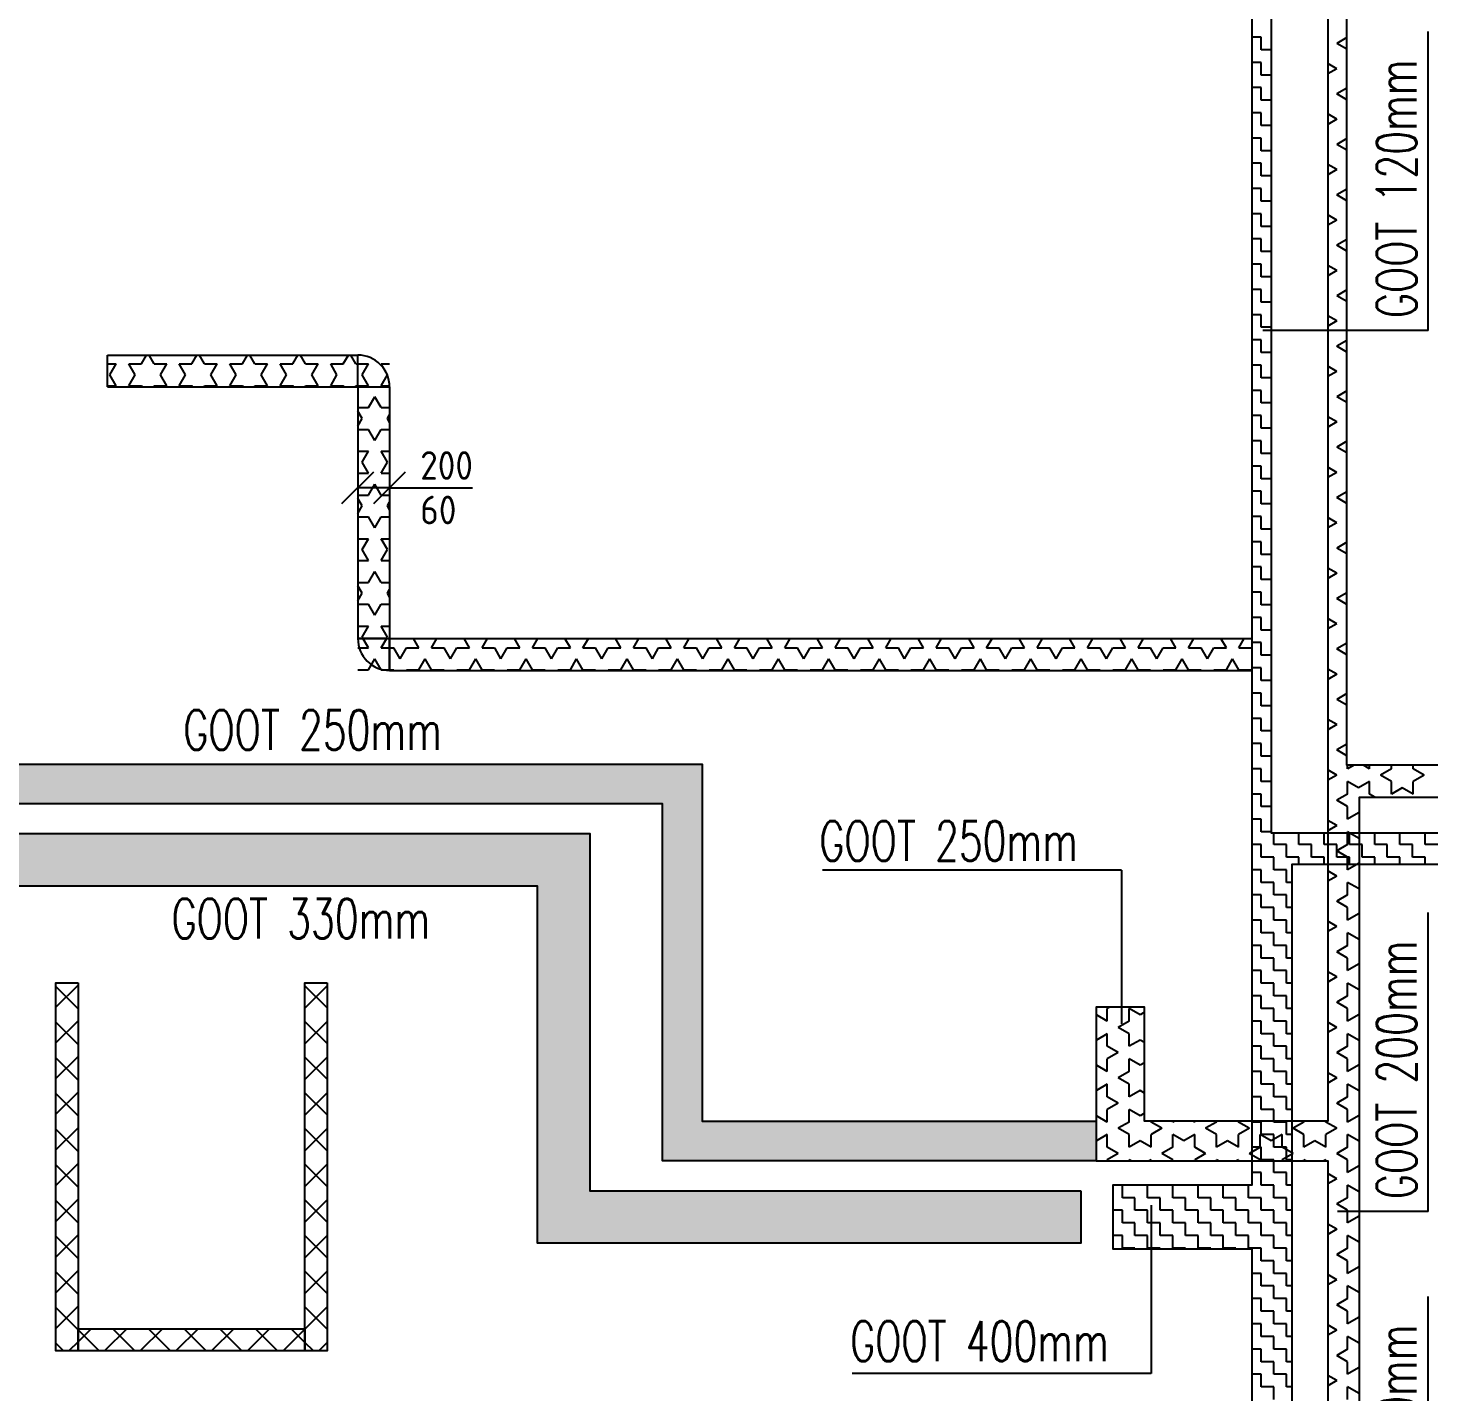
# Model space of a CAD drawing. Header units: millimetres. Extents: x -3262 to 109714, y 0 to 217318.
# Drawn here: x 88041 to 96856, y 188475 to 197058 of the extents above; entities that cross this region are included whole.
import ezdxf

# ---------------------------------------------------------------- set-up
doc = ezdxf.new("R2010")
doc.units = ezdxf.units.MM
doc.header["$LTSCALE"] = 100
for name, color, linetype in [('EL6131--_ENERGIEBEDR (1996)', 2, 'Continuous'), ('EL6131--_GEBOUWINST (1996)', 2, 'Continuous'), ('EL6131--_KG_D', 3, 'Continuous'), ('EM6131--_KG', 1, 'Continuous')]:
    doc.layers.add(name, color=color, linetype=linetype)
doc.styles.add('CofelyArial', font='arial.ttf')
doc.styles.add('ROMANS', font='ROMANS', dxfattribs={"width": 0.7})
doc.styles.add('STABICAD-018', font='ISOCP.SHX', dxfattribs={"height": 1.8})

# ---------------------------------------------------------------- blocks, each defined once
blk = doc.blocks.new('*X55')
at = {"color": 0}
for p, q in [((31896.8, 35713.4), (31945.5, 35762.1)), ((32030, 35622.1), (32170, 35762.1)), ((32178.8, 35622.1), (32038.8, 35762.1)), ((32254.5, 35622.1), (32394.5, 35762.1)), ((32403.3, 35622.1), (32263.3, 35762.1)), ((32479, 35622.1), (32619, 35762.1)), ((32627.8, 35622.1), (32487.8, 35762.1)), ((32703.5, 35622.1), (32843.5, 35762.1)), ((32852.4, 35622.1), (32712.4, 35762.1)), ((32928, 35622.1), (33068, 35762.1)), ((33076.9, 35622.1), (32936.9, 35762.1)), ((33152.5, 35622.1), (33292.5, 35762.1)), ((33301.4, 35622.1), (33161.4, 35762.1)), ((33377, 35622.1), (33517, 35762.1)), ((33525.9, 35622.1), (33385.9, 35762.1)), ((33601.5, 35622.1), (33741.5, 35762.1)), ((33750.4, 35622.1), (33610.4, 35762.1)), ((33826, 35622.1), (33966, 35762.1)), ((33974.9, 35622.1), (33834.9, 35762.1)), ((34050.6, 35622.1), (34190.6, 35762.1)), ((34199.4, 35622.1), (34059.4, 35762.1)), ((31954.3, 35622.1), (31896.8, 35679.7)), ((31896.8, 35488.9), (32030, 35622.1)), ((32036.8, 35539.7), (31954.3, 35622.1)), ((32036.8, 35315.1), (31896.8, 35455.1)), ((31896.8, 35264.4), (32036.8, 35404.4)), ((32036.8, 35090.6), (31896.8, 35230.6)), ((31896.8, 35039.9), (32036.8, 35179.9)), ((32036.8, 34866.1), (31896.8, 35006.1)), ((31896.8, 34815.4), (32036.8, 34955.4)), ((32036.8, 34641.6), (31896.8, 34781.6)), ((31896.8, 34590.9), (32036.8, 34730.9)), ((32036.8, 34417.1), (31896.8, 34557.1)), ((31896.8, 34366.3), (32036.8, 34506.3)), ((32034.3, 34195.1), (31896.8, 34332.6)), ((31950, 34195.1), (32036.8, 34281.8)), ((31896.8, 34141.8), (31950, 34195.1)), ((32174.3, 34055.1), (32034.3, 34195.1)), ((32034.5, 34055.1), (32174.5, 34195.1)), ((32398.8, 34055.1), (32258.8, 34195.1)), ((32259, 34055.1), (32399, 34195.1)), ((32623.3, 34055.1), (32483.3, 34195.1)), ((32483.6, 34055.1), (32623.6, 34195.1)), ((32847.8, 34055.1), (32707.8, 34195.1)), ((32708.1, 34055.1), (32848.1, 34195.1)), ((33072.3, 34055.1), (32932.3, 34195.1)), ((32932.6, 34055.1), (33072.6, 34195.1)), ((33296.8, 34055.1), (33156.8, 34195.1)), ((33157.1, 34055.1), (33297.1, 34195.1)), ((33521.3, 34055.1), (33381.3, 34195.1)), ((33381.6, 34055.1), (33521.6, 34195.1)), ((33745.8, 34055.1), (33605.8, 34195.1)), ((33606.1, 34055.1), (33746.1, 34195.1)), ((33970.3, 34055.1), (33830.3, 34195.1)), ((33830.6, 34055.1), (33970.6, 34195.1)), ((34194.8, 34055.1), (34054.8, 34195.1)), ((34055.1, 34055.1), (34195.1, 34195.1)), ((31949.8, 34055.1), (31896.8, 34108.1))]:
    blk.add_line(p, q, dxfattribs=at)
blk = doc.blocks.new('*X59')
at = {"color": 0}
for p, q in [((32623.1, 29051.2), (32623.1, 29109.8)), ((32781.9, 29051.2), (32781.9, 29109.8)), ((32940.6, 29051.2), (32940.6, 29109.8)), ((32543.8, 29051.2), (32623.1, 29051.2)), ((32543.8, 28971.9), (32543.8, 29051.2)), ((32702.5, 29051.2), (32781.9, 29051.2)), ((32702.5, 28971.9), (32702.5, 29051.2)), ((32861.2, 29051.2), (32940.6, 29051.2)), ((32861.2, 28971.9), (32861.2, 29051.2)), ((32537.8, 28971.9), (32543.8, 28971.9)), ((32623.1, 28971.9), (32702.5, 28971.9)), ((32623.1, 28892.5), (32623.1, 28971.9)), ((32781.9, 28971.9), (32861.2, 28971.9)), ((32781.9, 28892.5), (32781.9, 28971.9)), ((32940.6, 28971.9), (32942.3, 28971.9)), ((32940.6, 28892.5), (32940.6, 28971.9)), ((32543.8, 28892.5), (32623.1, 28892.5)), ((32543.8, 28813.1), (32543.8, 28892.5)), ((32702.5, 28892.5), (32781.9, 28892.5)), ((32702.5, 28813.1), (32702.5, 28892.5)), ((32861.2, 28892.5), (32940.6, 28892.5)), ((32861.2, 28813.1), (32861.2, 28892.5)), ((32537.8, 28813.1), (32543.8, 28813.1)), ((32623.1, 28813.1), (32702.5, 28813.1)), ((32623.1, 28733.8), (32623.1, 28813.1)), ((32781.9, 28813.1), (32861.2, 28813.1)), ((32781.9, 28733.8), (32781.9, 28813.1)), ((32940.6, 28813.1), (32942.3, 28813.1)), ((32940.6, 28733.8), (32940.6, 28813.1)), ((32537.8, 28654.4), (32543.8, 28654.4)), ((32543.8, 28733.8), (32623.1, 28733.8)), ((32543.8, 28654.4), (32543.8, 28733.8)), ((32623.1, 28654.4), (32702.5, 28654.4)), ((32623.1, 28575), (32623.1, 28654.4)), ((32702.5, 28733.8), (32781.9, 28733.8)), ((32702.5, 28654.4), (32702.5, 28733.8)), ((32781.9, 28654.4), (32861.2, 28654.4)), ((32781.9, 28575), (32781.9, 28654.4)), ((32861.2, 28733.8), (32940.6, 28733.8)), ((32861.2, 28654.4), (32861.2, 28733.8)), ((32940.6, 28654.4), (32942.3, 28654.4)), ((32940.6, 28575), (32940.6, 28654.4)), ((32543.8, 28575), (32623.1, 28575)), ((32543.8, 28495.6), (32543.8, 28575)), ((32702.5, 28575), (32781.9, 28575)), ((32702.5, 28495.6), (32702.5, 28575)), ((32861.2, 28575), (32940.6, 28575)), ((32861.2, 28495.6), (32861.2, 28575)), ((32537.8, 28495.6), (32543.8, 28495.6)), ((32623.1, 28495.6), (32702.5, 28495.6)), ((32623.1, 28416.2), (32623.1, 28495.6)), ((32781.9, 28495.6), (32861.2, 28495.6)), ((32781.9, 28416.2), (32781.9, 28495.6)), ((32940.6, 28495.6), (32942.3, 28495.6)), ((32940.6, 28416.2), (32940.6, 28495.6)), ((32543.8, 28416.2), (32623.1, 28416.2)), ((32543.8, 28336.9), (32543.8, 28416.2)), ((32702.5, 28416.2), (32781.9, 28416.2)), ((32702.5, 28336.9), (32702.5, 28416.2)), ((32861.2, 28416.2), (32940.6, 28416.2)), ((32861.2, 28336.9), (32861.2, 28416.2)), ((32537.8, 28336.9), (32543.8, 28336.9)), ((32623.1, 28336.9), (32702.5, 28336.9)), ((32623.1, 28257.5), (32623.1, 28336.9)), ((32781.9, 28336.9), (32861.2, 28336.9)), ((32781.9, 28257.5), (32781.9, 28336.9)), ((32940.6, 28336.9), (32942.3, 28336.9)), ((32940.6, 28257.5), (32940.6, 28336.9)), ((31750, 28178.1), (31750, 28234.5)), ((31908.8, 28178.1), (31908.8, 28234.5)), ((32067.5, 28178.1), (32067.5, 28234.5)), ((32226.2, 28178.1), (32226.2, 28234.5)), ((32385, 28178.1), (32385, 28234.5)), ((32543.8, 28257.5), (32623.1, 28257.5)), ((32543.8, 28178.1), (32543.8, 28257.5)), ((32702.5, 28257.5), (32781.9, 28257.5)), ((32702.5, 28178.1), (32702.5, 28257.5)), ((32861.2, 28257.5), (32940.6, 28257.5)), ((32861.2, 28178.1), (32861.2, 28257.5)), ((33020, 28178.1), (33020, 28234.5)), ((33178.8, 28178.1), (33178.8, 28234.5)), ((33337.5, 28178.1), (33337.5, 28234.5)), ((33496.2, 28178.1), (33496.2, 28234.5)), ((33655, 28178.1), (33655, 28234.5)), ((33813.8, 28178.1), (33813.8, 28234.5)), ((33972.5, 28178.1), (33972.5, 28234.5)), ((34131.2, 28178.1), (34131.2, 28234.5)), ((34290, 28178.1), (34290, 28234.5)), ((34448.8, 28178.1), (34448.8, 28234.5)), ((34607.5, 28178.1), (34607.5, 28234.5)), ((34766.2, 28178.1), (34766.2, 28234.5)), ((34925, 28178.1), (34925, 28234.5)), ((35083.8, 28178.1), (35083.8, 28234.5)), ((35242.5, 28178.1), (35242.5, 28234.5)), ((35401.2, 28178.1), (35401.2, 28234.5)), ((35560, 28178.1), (35560, 28234.5)), ((35718.8, 28178.1), (35718.8, 28234.5)), ((35877.5, 28178.1), (35877.5, 28234.5)), ((36036.2, 28178.1), (36036.2, 28234.5)), ((36195, 28178.1), (36195, 28234.5)), ((36353.8, 28178.1), (36353.8, 28234.5)), ((36512.5, 28178.1), (36512.5, 28234.5)), ((36671.2, 28178.1), (36671.2, 28234.5)), ((36830, 28178.1), (36830, 28234.5)), ((36988.8, 28178.1), (36988.8, 28234.5)), ((37147.5, 28178.1), (37147.5, 28234.5)), ((37306.2, 28178.1), (37306.2, 28234.5)), ((37465, 28178.1), (37465, 28234.5)), ((37623.8, 28178.1), (37623.8, 28234.5)), ((37782.5, 28178.1), (37782.5, 28234.5)), ((37941.2, 28178.1), (37941.2, 28234.5)), ((38100, 28178.1), (38100, 28234.5)), ((38258.8, 28178.1), (38258.8, 28234.5)), ((38417.5, 28178.1), (38417.5, 28234.5)), ((38576.2, 28178.1), (38576.2, 28234.5)), ((38735, 28178.1), (38735, 28234.5)), ((38893.8, 28178.1), (38893.8, 28234.5)), ((39052.5, 28178.1), (39052.5, 28234.5)), ((39211.2, 28178.1), (39211.2, 28234.5)), ((39370, 28178.1), (39370, 28234.5)), ((39528.8, 28178.1), (39528.8, 28234.5)), ((39687.5, 28178.1), (39687.5, 28234.5)), ((39846.2, 28178.1), (39846.2, 28234.5)), ((40005, 28178.1), (40005, 28234.5)), ((40163.8, 28178.1), (40163.8, 28234.5)), ((31670.6, 28178.1), (31750, 28178.1)), ((31670.6, 28098.8), (31670.6, 28178.1)), ((31829.4, 28178.1), (31908.8, 28178.1)), ((31829.4, 28098.8), (31829.4, 28178.1)), ((31988.1, 28178.1), (32067.5, 28178.1)), ((31988.1, 28098.8), (31988.1, 28178.1)), ((32146.9, 28178.1), (32226.2, 28178.1)), ((32146.9, 28098.8), (32146.9, 28178.1)), ((32305.6, 28178.1), (32385, 28178.1)), ((32305.6, 28098.8), (32305.6, 28178.1)), ((32464.4, 28178.1), (32543.8, 28178.1)), ((32464.4, 28098.8), (32464.4, 28178.1)), ((32623.1, 28178.1), (32702.5, 28178.1)), ((32623.1, 28098.8), (32623.1, 28178.1)), ((32781.9, 28178.1), (32861.2, 28178.1)), ((32781.9, 28098.8), (32781.9, 28178.1)), ((32940.6, 28178.1), (33020, 28178.1)), ((32940.6, 28098.8), (32940.6, 28178.1)), ((33099.4, 28178.1), (33178.8, 28178.1)), ((33099.4, 28098.8), (33099.4, 28178.1)), ((33258.1, 28178.1), (33337.5, 28178.1)), ((33258.1, 28098.8), (33258.1, 28178.1)), ((33416.9, 28178.1), (33496.2, 28178.1)), ((33416.9, 28098.8), (33416.9, 28178.1)), ((33575.6, 28178.1), (33655, 28178.1)), ((33575.6, 28098.8), (33575.6, 28178.1)), ((33734.4, 28178.1), (33813.8, 28178.1)), ((33734.4, 28098.8), (33734.4, 28178.1)), ((33893.1, 28178.1), (33972.5, 28178.1)), ((33893.1, 28098.8), (33893.1, 28178.1)), ((34051.9, 28178.1), (34131.2, 28178.1)), ((34051.9, 28098.8), (34051.9, 28178.1)), ((34210.6, 28178.1), (34290, 28178.1)), ((34210.6, 28098.8), (34210.6, 28178.1)), ((34369.4, 28178.1), (34448.8, 28178.1)), ((34369.4, 28098.8), (34369.4, 28178.1)), ((34528.1, 28178.1), (34607.5, 28178.1)), ((34528.1, 28098.8), (34528.1, 28178.1)), ((34686.9, 28178.1), (34766.2, 28178.1)), ((34686.9, 28098.8), (34686.9, 28178.1)), ((34845.6, 28178.1), (34925, 28178.1)), ((34845.6, 28098.8), (34845.6, 28178.1)), ((35004.4, 28178.1), (35083.8, 28178.1)), ((35004.4, 28098.8), (35004.4, 28178.1)), ((35163.1, 28178.1), (35242.5, 28178.1)), ((35163.1, 28114.5), (35163.1, 28178.1)), ((35321.9, 28178.1), (35401.2, 28178.1)), ((35321.9, 28114.5), (35321.9, 28178.1)), ((35480.6, 28178.1), (35560, 28178.1)), ((35480.6, 28114.5), (35480.6, 28178.1)), ((35639.4, 28178.1), (35718.8, 28178.1)), ((35639.4, 28114.5), (35639.4, 28178.1)), ((35798.1, 28178.1), (35877.5, 28178.1)), ((35798.1, 28114.5), (35798.1, 28178.1)), ((35956.9, 28178.1), (36036.2, 28178.1)), ((35956.9, 28114.5), (35956.9, 28178.1)), ((36115.6, 28178.1), (36195, 28178.1)), ((36115.6, 28114.5), (36115.6, 28178.1)), ((36274.4, 28178.1), (36353.8, 28178.1)), ((36274.4, 28114.5), (36274.4, 28178.1)), ((36433.1, 28178.1), (36512.5, 28178.1)), ((36433.1, 28114.5), (36433.1, 28178.1)), ((36591.9, 28178.1), (36671.2, 28178.1)), ((36591.9, 28114.5), (36591.9, 28178.1)), ((36750.6, 28178.1), (36830, 28178.1)), ((36750.6, 28114.5), (36750.6, 28178.1)), ((36909.4, 28178.1), (36988.8, 28178.1)), ((36909.4, 28114.5), (36909.4, 28178.1)), ((37068.1, 28178.1), (37147.5, 28178.1)), ((37068.1, 28114.5), (37068.1, 28178.1)), ((37226.9, 28178.1), (37306.2, 28178.1)), ((37226.9, 28114.5), (37226.9, 28178.1)), ((37385.6, 28178.1), (37465, 28178.1)), ((37385.6, 28114.5), (37385.6, 28178.1)), ((37544.4, 28178.1), (37623.8, 28178.1)), ((37544.4, 28114.5), (37544.4, 28178.1)), ((37703.1, 28178.1), (37782.5, 28178.1)), ((37703.1, 28114.5), (37703.1, 28178.1)), ((37861.9, 28178.1), (37941.2, 28178.1)), ((37861.9, 28114.5), (37861.9, 28178.1)), ((38020.6, 28178.1), (38100, 28178.1)), ((38020.6, 28114.5), (38020.6, 28178.1)), ((38179.4, 28178.1), (38258.8, 28178.1)), ((38179.4, 28114.5), (38179.4, 28178.1)), ((38338.1, 28178.1), (38417.5, 28178.1)), ((38338.1, 28114.5), (38338.1, 28178.1)), ((38496.9, 28178.1), (38576.2, 28178.1)), ((38496.9, 28114.5), (38496.9, 28178.1)), ((38655.6, 28178.1), (38735, 28178.1)), ((38655.6, 28114.5), (38655.6, 28178.1)), ((38814.4, 28178.1), (38893.8, 28178.1)), ((38814.4, 28114.5), (38814.4, 28178.1)), ((38973.1, 28178.1), (39052.5, 28178.1)), ((38973.1, 28114.5), (38973.1, 28178.1)), ((39131.9, 28178.1), (39211.2, 28178.1)), ((39131.9, 28114.5), (39131.9, 28178.1)), ((39290.6, 28178.1), (39370, 28178.1)), ((39290.6, 28114.5), (39290.6, 28178.1)), ((39449.4, 28178.1), (39528.8, 28178.1)), ((39449.4, 28114.5), (39449.4, 28178.1)), ((39608.1, 28178.1), (39687.5, 28178.1)), ((39608.1, 28114.5), (39608.1, 28178.1)), ((39766.9, 28178.1), (39846.2, 28178.1)), ((39766.9, 28114.5), (39766.9, 28178.1)), ((39925.6, 28178.1), (40005, 28178.1)), ((39925.6, 28114.5), (39925.6, 28178.1)), ((40084.4, 28178.1), (40163.8, 28178.1)), ((40084.4, 28114.5), (40084.4, 28178.1)), ((31591.2, 28098.8), (31670.6, 28098.8)), ((31750, 28098.8), (31829.4, 28098.8)), ((31750, 28019.4), (31750, 28098.8)), ((31908.8, 28098.8), (31988.1, 28098.8)), ((31908.8, 28019.4), (31908.8, 28098.8)), ((32067.5, 28098.8), (32146.9, 28098.8)), ((32067.5, 28019.4), (32067.5, 28098.8)), ((32226.2, 28098.8), (32305.6, 28098.8)), ((32226.2, 28019.4), (32226.2, 28098.8)), ((32385, 28098.8), (32464.4, 28098.8)), ((32385, 28019.4), (32385, 28098.8)), ((32543.8, 28098.8), (32623.1, 28098.8)), ((32543.8, 28019.4), (32543.8, 28098.8)), ((32702.5, 28098.8), (32781.9, 28098.8)), ((32702.5, 28019.4), (32702.5, 28098.8)), ((32861.2, 28098.8), (32940.6, 28098.8)), ((32861.2, 28019.4), (32861.2, 28098.8)), ((33020, 28098.8), (33099.4, 28098.8)), ((33020, 28019.4), (33020, 28098.8)), ((33178.8, 28098.8), (33258.1, 28098.8)), ((33178.8, 28019.4), (33178.8, 28098.8)), ((33337.5, 28098.8), (33416.9, 28098.8)), ((33337.5, 28019.4), (33337.5, 28098.8)), ((33496.2, 28098.8), (33575.6, 28098.8)), ((33496.2, 28019.4), (33496.2, 28098.8)), ((33655, 28098.8), (33734.4, 28098.8)), ((33655, 28019.4), (33655, 28098.8)), ((33813.8, 28098.8), (33893.1, 28098.8)), ((33813.8, 28019.4), (33813.8, 28098.8)), ((33972.5, 28098.8), (34051.9, 28098.8)), ((33972.5, 28019.4), (33972.5, 28098.8)), ((34131.2, 28098.8), (34210.6, 28098.8)), ((34131.2, 28019.4), (34131.2, 28098.8)), ((34290, 28098.8), (34369.4, 28098.8)), ((34290, 28019.4), (34290, 28098.8)), ((34448.8, 28098.8), (34528.1, 28098.8)), ((34448.8, 28019.4), (34448.8, 28098.8)), ((34607.5, 28098.8), (34686.9, 28098.8)), ((34607.5, 28019.4), (34607.5, 28098.8)), ((34766.2, 28098.8), (34845.6, 28098.8)), ((34766.2, 28019.4), (34766.2, 28098.8)), ((34925, 28098.8), (35004.4, 28098.8)), ((34925, 28019.4), (34925, 28098.8)), ((35083.8, 28098.8), (35156.8, 28098.8)), ((35083.8, 28019.4), (35083.8, 28098.8)), ((31670.6, 28019.4), (31750, 28019.4)), ((31670.6, 27984.5), (31670.6, 28019.4)), ((31829.4, 28019.4), (31908.8, 28019.4)), ((31829.4, 27984.5), (31829.4, 28019.4)), ((31988.1, 28019.4), (32067.5, 28019.4)), ((31988.1, 27984.5), (31988.1, 28019.4)), ((32146.9, 28019.4), (32226.2, 28019.4)), ((32146.9, 27984.5), (32146.9, 28019.4)), ((32305.6, 28019.4), (32385, 28019.4)), ((32305.6, 27984.5), (32305.6, 28019.4)), ((32464.4, 28019.4), (32543.8, 28019.4)), ((32464.4, 27984.5), (32464.4, 28019.4)), ((32623.1, 28019.4), (32702.5, 28019.4)), ((32623.1, 27984.5), (32623.1, 28019.4)), ((32781.9, 28019.4), (32861.2, 28019.4)), ((32781.9, 27984.5), (32781.9, 28019.4)), ((32940.6, 28019.4), (33020, 28019.4)), ((32940.6, 27984.5), (32940.6, 28019.4)), ((33099.4, 28019.4), (33178.8, 28019.4)), ((33099.4, 27984.5), (33099.4, 28019.4)), ((33258.1, 28019.4), (33337.5, 28019.4)), ((33258.1, 27984.5), (33258.1, 28019.4)), ((33416.9, 28019.4), (33496.2, 28019.4)), ((33416.9, 27984.5), (33416.9, 28019.4)), ((33575.6, 28019.4), (33655, 28019.4)), ((33575.6, 27984.5), (33575.6, 28019.4)), ((33734.4, 28019.4), (33813.8, 28019.4)), ((33734.4, 27984.5), (33734.4, 28019.4)), ((33893.1, 28019.4), (33972.5, 28019.4)), ((33893.1, 27984.5), (33893.1, 28019.4)), ((34051.9, 28019.4), (34131.2, 28019.4)), ((34051.9, 27984.5), (34051.9, 28019.4)), ((34210.6, 28019.4), (34290, 28019.4)), ((34210.6, 27984.5), (34210.6, 28019.4)), ((34369.4, 28019.4), (34448.8, 28019.4)), ((34369.4, 27984.5), (34369.4, 28019.4)), ((34528.1, 28019.4), (34607.5, 28019.4)), ((34528.1, 27984.5), (34528.1, 28019.4)), ((34686.9, 28019.4), (34766.2, 28019.4)), ((34686.9, 27984.5), (34686.9, 28019.4)), ((34845.6, 28019.4), (34925, 28019.4)), ((34845.6, 27984.5), (34845.6, 28019.4)), ((35004.4, 28019.4), (35083.8, 28019.4)), ((35004.4, 27940), (35004.4, 28019.4)), ((34956.8, 27940), (35004.4, 27940)), ((35004.4, 27860.6), (35083.8, 27860.6)), ((35004.4, 27781.2), (35004.4, 27860.6)), ((35083.8, 27940), (35156.8, 27940)), ((35083.8, 27860.6), (35083.8, 27940)), ((34956.8, 27781.2), (35004.4, 27781.2)), ((35083.8, 27781.2), (35156.8, 27781.2)), ((35083.8, 27701.9), (35083.8, 27781.2)), ((35004.4, 27701.9), (35083.8, 27701.9)), ((35004.4, 27622.5), (35004.4, 27701.9)), ((34956.8, 27622.5), (35004.4, 27622.5)), ((35083.8, 27622.5), (35156.8, 27622.5)), ((35083.8, 27543.1), (35083.8, 27622.5)), ((35004.4, 27543.1), (35083.8, 27543.1)), ((35004.4, 27463.8), (35004.4, 27543.1)), ((34956.8, 27463.8), (35004.4, 27463.8)), ((35083.8, 27463.8), (35156.8, 27463.8)), ((35083.8, 27384.4), (35083.8, 27463.8)), ((35004.4, 27384.4), (35083.8, 27384.4)), ((35004.4, 27305), (35004.4, 27384.4)), ((34956.8, 27305), (35004.4, 27305)), ((35083.8, 27305), (35156.8, 27305)), ((35083.8, 27225.6), (35083.8, 27305)), ((35004.4, 27225.6), (35083.8, 27225.6)), ((35004.4, 27146.2), (35004.4, 27225.6)), ((34956.8, 27146.2), (35004.4, 27146.2)), ((35083.8, 27146.2), (35156.8, 27146.2)), ((35083.8, 27066.9), (35083.8, 27146.2))]:
    blk.add_line(p, q, dxfattribs=at)
blk = doc.blocks.new('*X60')
at = {"color": 0}
for p, q in [((33218.4, 29214.8), (33218.8, 29215.5)), ((33258.1, 29146.1), (33218.4, 29214.8)), ((33337.5, 29146.1), (33377.2, 29214.8)), ((33377.2, 29214.8), (33376.8, 29215.5)), ((33535.9, 29214.8), (33536.3, 29215.5)), ((33575.6, 29146.1), (33535.9, 29214.8)), ((33655, 29146.1), (33694.7, 29214.8)), ((33694.7, 29214.8), (33694.3, 29215.5)), ((33853.4, 29214.8), (33853.8, 29215.5)), ((33893.1, 29146.1), (33853.4, 29214.8)), ((33972.5, 29146.1), (34012.2, 29214.8)), ((34012.2, 29214.8), (34011.8, 29215.5)), ((33092.3, 29146.1), (33099.4, 29146.1)), ((33139.1, 29077.3), (33099.4, 29146.1)), ((33139.1, 29077.3), (33178.7, 29146.1)), ((33178.8, 29146.1), (33258.1, 29146.1)), ((33337.5, 29146.1), (33416.9, 29146.1)), ((33456.6, 29077.3), (33416.9, 29146.1)), ((33456.6, 29077.3), (33496.2, 29146.1)), ((33496.2, 29146.1), (33575.6, 29146.1)), ((33655, 29146.1), (33734.4, 29146.1)), ((33774.1, 29077.3), (33734.4, 29146.1)), ((33774.1, 29077.3), (33813.7, 29146.1)), ((33813.8, 29146.1), (33893.1, 29146.1)), ((33972.5, 29146.1), (34051.9, 29146.1)), ((34061.1, 29130.1), (34051.9, 29146.1)), ((33092.3, 29008.6), (33099.4, 29008.6)), ((33092.3, 28996.4), (33099.4, 29008.6)), ((33218.4, 28939.9), (33178.7, 29008.6)), ((33178.8, 29008.6), (33258.1, 29008.6)), ((33258.1, 29008.6), (33297.8, 29077.3)), ((33337.5, 29008.6), (33297.8, 29077.3)), ((33337.5, 29008.6), (33416.9, 29008.6)), ((33377.2, 28939.9), (33416.9, 29008.6)), ((33496.2, 29008.6), (33575.6, 29008.6)), ((33535.9, 28939.9), (33496.2, 29008.6)), ((33575.6, 29008.6), (33615.3, 29077.3)), ((33655, 29008.6), (33615.3, 29077.3)), ((33655, 29008.6), (33734.4, 29008.6)), ((33694.7, 28939.9), (33734.4, 29008.6)), ((33853.4, 28939.9), (33813.7, 29008.6)), ((33813.8, 29008.6), (33893.1, 29008.6)), ((33893.1, 29008.6), (33932.8, 29077.3)), ((33972.5, 29008.6), (33932.8, 29077.3)), ((33972.5, 29008.6), (34051.9, 29008.6)), ((34012.2, 28939.9), (34051.9, 29008.6)), ((33178.7, 28871.1), (33218.4, 28939.9)), ((33393.2, 28912.1), (33377.2, 28939.9)), ((33519.9, 28912.1), (33535.9, 28939.9)), ((33710.7, 28912.1), (33694.7, 28939.9)), ((33837.4, 28912.1), (33853.4, 28939.9)), ((34028.2, 28912.1), (34012.2, 28939.9)), ((33099.4, 28871.1), (33092.3, 28883.3)), ((33092.3, 28871.1), (33099.4, 28871.1)), ((33178.8, 28871.1), (33258.1, 28871.1)), ((33297.8, 28802.4), (33258.1, 28871.1)), ((33297.8, 28802.4), (33337.5, 28871.1)), ((33337.5, 28871.1), (33342.3, 28871.1)), ((33099.4, 28733.6), (33139.1, 28802.4)), ((33178.7, 28733.6), (33139.1, 28802.4)), ((33092.3, 28733.6), (33099.4, 28733.6)), ((33178.8, 28733.6), (33258.1, 28733.6)), ((33218.4, 28664.9), (33258.1, 28733.6)), ((33258.1, 28596.2), (33218.4, 28664.9)), ((33337.5, 28733.6), (33342.3, 28733.6)), ((33342.3, 28725.3), (33337.5, 28733.6)), ((33092.3, 28596.2), (33099.4, 28596.2)), ((33139.1, 28527.4), (33099.4, 28596.2)), ((33139.1, 28527.4), (33178.7, 28596.2)), ((33178.8, 28596.2), (33258.1, 28596.2)), ((33337.5, 28596.2), (33342.3, 28604.5)), ((33337.5, 28596.2), (33342.3, 28596.2)), ((33258.1, 28458.7), (33297.8, 28527.4)), ((33337.5, 28458.7), (33297.8, 28527.4)), ((33092.3, 28458.7), (33099.4, 28458.7)), ((33092.3, 28446.5), (33099.4, 28458.7)), ((33218.4, 28389.9), (33178.7, 28458.7)), ((33178.7, 28321.2), (33218.4, 28389.9)), ((33178.8, 28458.7), (33258.1, 28458.7)), ((33337.5, 28458.7), (33342.3, 28458.7)), ((33099.4, 28321.2), (33092.3, 28333.4)), ((33092.3, 28321.2), (33099.4, 28321.2)), ((33178.8, 28321.2), (33258.1, 28321.2)), ((33297.8, 28252.4), (33258.1, 28321.2)), ((33297.8, 28252.5), (33337.5, 28321.2)), ((33337.5, 28321.2), (33342.3, 28321.2)), ((33099.4, 28183.7), (33139.1, 28252.5)), ((33178.7, 28183.7), (33139.1, 28252.4)), ((33092.3, 28183.7), (33099.4, 28183.7)), ((33178.8, 28183.7), (33258.1, 28183.7)), ((33218.4, 28115), (33258.1, 28183.7)), ((33337.5, 28183.7), (33342.3, 28183.7)), ((33342.3, 28175.3), (33337.5, 28183.7)), ((33092.3, 28046.2), (33099.4, 28046.2)), ((33139.1, 27977.5), (33099.4, 28046.2)), ((33139.1, 27977.5), (33178.7, 28046.2)), ((33178.8, 28046.2), (33258.1, 28046.2)), ((33258.1, 28046.2), (33218.4, 28115)), ((33337.5, 28046.2), (33342.3, 28054.6)), ((33337.5, 28046.2), (33342.3, 28046.2)), ((33258.1, 27908.8), (33297.8, 27977.5)), ((33337.5, 27908.7), (33297.8, 27977.5)), ((33092.3, 27896.5), (33099.4, 27908.8)), ((33092.3, 27908.7), (33099.4, 27908.7)), ((33218.4, 27840), (33178.7, 27908.7)), ((33178.8, 27908.7), (33258.1, 27908.7)), ((33337.5, 27908.7), (33342.3, 27908.7)), ((33099.4, 27771.3), (33092.3, 27783.5)), ((33092.3, 27771.3), (33099.4, 27771.3)), ((33178.7, 27771.3), (33218.4, 27840)), ((33178.8, 27771.3), (33258.1, 27771.3)), ((33297.8, 27702.5), (33258.1, 27771.3)), ((33297.8, 27702.5), (33337.5, 27771.3)), ((33337.5, 27771.3), (33342.3, 27771.3)), ((31710.3, 27702.5), (31677.8, 27758.9)), ((31710.3, 27702.5), (31742.9, 27758.9)), ((31829.4, 27633.8), (31869.1, 27702.5)), ((31908.7, 27633.8), (31869.1, 27702.5)), ((32027.8, 27702.5), (31995.3, 27758.9)), ((32027.8, 27702.5), (32060.4, 27758.9)), ((32146.9, 27633.8), (32186.6, 27702.5)), ((32226.2, 27633.8), (32186.6, 27702.5)), ((32345.3, 27702.5), (32312.8, 27758.9)), ((32345.3, 27702.5), (32377.9, 27758.9)), ((32464.4, 27633.8), (32504.1, 27702.5)), ((32543.7, 27633.8), (32504.1, 27702.5)), ((32662.8, 27702.5), (32630.3, 27758.9)), ((32662.8, 27702.5), (32695.4, 27758.9)), ((32781.9, 27633.8), (32821.6, 27702.5)), ((32861.2, 27633.8), (32821.6, 27702.5)), ((32980.3, 27702.5), (32947.8, 27758.9)), ((32980.3, 27702.5), (33012.9, 27758.9)), ((33099.4, 27633.8), (33139.1, 27702.5)), ((33178.7, 27633.8), (33139.1, 27702.5)), ((33416.9, 27633.8), (33456.6, 27702.5)), ((33496.2, 27633.8), (33456.6, 27702.5)), ((33615.3, 27702.5), (33582.8, 27758.9)), ((33615.3, 27702.5), (33647.9, 27758.9)), ((33734.4, 27633.8), (33774.1, 27702.5)), ((33813.7, 27633.8), (33774.1, 27702.5)), ((33932.8, 27702.5), (33900.3, 27758.9)), ((33932.8, 27702.5), (33965.4, 27758.9)), ((34051.9, 27633.8), (34091.6, 27702.5)), ((34131.2, 27633.8), (34091.6, 27702.5)), ((34250.3, 27702.5), (34217.8, 27758.9)), ((34250.3, 27702.5), (34282.9, 27758.9)), ((34369.4, 27633.8), (34409.1, 27702.5)), ((34448.7, 27633.8), (34409.1, 27702.5)), ((34567.8, 27702.5), (34535.3, 27758.9)), ((34567.8, 27702.5), (34600.4, 27758.9)), ((34686.9, 27633.8), (34726.6, 27702.5)), ((34766.2, 27633.8), (34726.6, 27702.5)), ((34885.3, 27702.5), (34852.8, 27758.9)), ((34885.3, 27702.5), (34917.9, 27758.9)), ((35004.4, 27633.8), (35044.1, 27702.5)), ((35083.7, 27633.8), (35044.1, 27702.5)), ((35202.8, 27702.5), (35170.3, 27758.9)), ((35202.8, 27702.5), (35235.4, 27758.9)), ((35321.9, 27633.8), (35361.6, 27702.5)), ((35401.2, 27633.8), (35361.6, 27702.5)), ((35520.3, 27702.5), (35487.8, 27758.9)), ((35520.3, 27702.5), (35552.9, 27758.9)), ((35642.3, 27638.9), (35679.1, 27702.5)), ((35715.8, 27638.9), (35679.1, 27702.5)), ((35837.8, 27702.5), (35805.3, 27758.9)), ((35837.8, 27702.5), (35870.4, 27758.9)), ((35959.8, 27638.9), (35996.6, 27702.5)), ((36033.3, 27638.9), (35996.6, 27702.5)), ((36155.3, 27702.5), (36122.8, 27758.9)), ((36155.3, 27702.5), (36187.9, 27758.9)), ((36277.3, 27638.9), (36314.1, 27702.5)), ((36350.8, 27638.9), (36314.1, 27702.5)), ((36472.8, 27702.5), (36440.3, 27758.9)), ((36472.8, 27702.5), (36505.4, 27758.9)), ((36594.8, 27638.9), (36631.6, 27702.5)), ((36668.3, 27638.9), (36631.6, 27702.5)), ((36790.3, 27702.5), (36757.8, 27758.9)), ((36790.3, 27702.5), (36822.9, 27758.9)), ((36912.3, 27638.9), (36949.1, 27702.5)), ((36985.8, 27638.9), (36949.1, 27702.5)), ((37107.8, 27702.5), (37075.3, 27758.9)), ((37107.8, 27702.5), (37140.4, 27758.9)), ((37229.8, 27638.9), (37266.6, 27702.5)), ((37303.3, 27638.9), (37266.6, 27702.5)), ((37425.3, 27702.5), (37392.8, 27758.9)), ((37425.3, 27702.5), (37457.9, 27758.9)), ((37547.3, 27638.9), (37584.1, 27702.5)), ((37620.8, 27638.9), (37584.1, 27702.5)), ((37742.8, 27702.5), (37710.3, 27758.9)), ((37742.8, 27702.5), (37775.4, 27758.9)), ((37864.8, 27638.9), (37901.6, 27702.5)), ((37938.3, 27638.9), (37901.6, 27702.5)), ((38060.3, 27702.5), (38027.8, 27758.9)), ((38060.3, 27702.5), (38092.9, 27758.9)), ((38182.3, 27638.9), (38219.1, 27702.5)), ((38255.8, 27638.9), (38219.1, 27702.5)), ((38377.8, 27702.5), (38345.2, 27758.9)), ((38377.8, 27702.5), (38410.4, 27758.9)), ((38499.8, 27638.9), (38536.6, 27702.5)), ((38573.3, 27638.9), (38536.6, 27702.5)), ((38695.3, 27702.5), (38662.7, 27758.9)), ((38695.3, 27702.5), (38727.9, 27758.9)), ((38817.3, 27638.9), (38854.1, 27702.5)), ((38890.8, 27638.9), (38854.1, 27702.5)), ((39012.8, 27702.5), (38980.2, 27758.9)), ((39012.8, 27702.5), (39045.4, 27758.9)), ((39134.8, 27638.9), (39171.6, 27702.5)), ((39208.3, 27638.9), (39171.6, 27702.5)), ((39330.3, 27702.5), (39297.7, 27758.9)), ((39330.3, 27702.5), (39362.9, 27758.9)), ((39452.3, 27638.9), (39489.1, 27702.5)), ((39525.8, 27638.9), (39489.1, 27702.5)), ((39647.8, 27702.5), (39615.2, 27758.9)), ((39647.8, 27702.5), (39680.4, 27758.9)), ((39769.8, 27638.9), (39806.6, 27702.5)), ((39843.3, 27638.9), (39806.6, 27702.5)), ((39965.3, 27702.5), (39932.7, 27758.9)), ((39965.3, 27702.5), (39997.9, 27758.9)), ((40087.3, 27638.9), (40124.1, 27702.5)), ((40160.8, 27638.9), (40124.1, 27702.5)), ((31591.2, 27633.8), (31670.6, 27633.8)), ((31630.9, 27565), (31670.6, 27633.8)), ((31750, 27633.8), (31829.4, 27633.8)), ((31789.7, 27565), (31750, 27633.8)), ((31908.8, 27633.8), (31988.1, 27633.8)), ((31948.4, 27565), (31988.1, 27633.8)), ((32067.5, 27633.8), (32146.9, 27633.8)), ((32107.2, 27565), (32067.5, 27633.8)), ((32226.2, 27633.8), (32305.6, 27633.8)), ((32265.9, 27565), (32305.6, 27633.8)), ((32385, 27633.8), (32464.4, 27633.8)), ((32424.7, 27565), (32385, 27633.8)), ((32543.8, 27633.8), (32623.1, 27633.8)), ((32583.4, 27565), (32623.1, 27633.8)), ((32702.5, 27633.8), (32781.9, 27633.8)), ((32742.2, 27565), (32702.5, 27633.8)), ((32861.2, 27633.8), (32940.6, 27633.8)), ((32900.9, 27565), (32940.6, 27633.8)), ((33020, 27633.8), (33099.4, 27633.8)), ((33059.7, 27565), (33020, 27633.8)), ((33178.8, 27633.8), (33258.1, 27633.8)), ((33218.4, 27565), (33258.1, 27633.8)), ((33337.5, 27633.8), (33416.9, 27633.8)), ((33377.2, 27565), (33337.5, 27633.8)), ((33496.2, 27633.8), (33575.6, 27633.8)), ((33535.9, 27565), (33575.6, 27633.8)), ((33655, 27633.8), (33734.4, 27633.8)), ((33694.7, 27565), (33655, 27633.8)), ((33813.8, 27633.8), (33893.1, 27633.8)), ((33853.4, 27565), (33893.1, 27633.8)), ((33972.5, 27633.8), (34051.9, 27633.8)), ((34012.2, 27565), (33972.5, 27633.8)), ((34131.2, 27633.8), (34210.6, 27633.8)), ((34170.9, 27565), (34210.6, 27633.8)), ((34290, 27633.8), (34369.4, 27633.8)), ((34329.7, 27565), (34290, 27633.8)), ((34448.8, 27633.8), (34528.1, 27633.8)), ((34488.4, 27565), (34528.1, 27633.8)), ((34607.5, 27633.8), (34686.9, 27633.8)), ((34647.2, 27565), (34607.5, 27633.8)), ((34766.2, 27633.8), (34845.6, 27633.8)), ((34805.9, 27565), (34845.6, 27633.8)), ((34925, 27633.8), (35004.4, 27633.8)), ((34964.7, 27565), (34925, 27633.8)), ((35083.8, 27633.8), (35163.1, 27633.8)), ((35123.4, 27565), (35163.1, 27633.8)), ((35242.5, 27633.8), (35321.9, 27633.8)), ((35282.2, 27565), (35242.5, 27633.8)), ((35401.2, 27633.8), (35480.6, 27633.8)), ((35440.9, 27565), (35480.6, 27633.8)), ((35560, 27633.8), (35582.4, 27633.8)), ((35582.4, 27595), (35560, 27633.8)), ((31786.1, 27558.9), (31789.7, 27565)), ((31952, 27558.9), (31948.4, 27565)), ((32103.6, 27558.9), (32107.2, 27565)), ((32269.5, 27558.9), (32265.9, 27565)), ((32421.1, 27558.9), (32424.7, 27565)), ((32587, 27558.9), (32583.4, 27565)), ((32738.6, 27558.9), (32742.2, 27565)), ((32904.5, 27558.9), (32900.9, 27565)), ((33056.1, 27558.9), (33059.7, 27565)), ((33222, 27558.9), (33218.4, 27565)), ((33373.6, 27558.9), (33377.2, 27565)), ((33539.5, 27558.9), (33535.9, 27565)), ((33691.1, 27558.9), (33694.7, 27565)), ((33857, 27558.9), (33853.4, 27565)), ((34008.6, 27558.9), (34012.2, 27565)), ((34174.5, 27558.9), (34170.9, 27565)), ((34326.1, 27558.9), (34329.7, 27565)), ((34492, 27558.9), (34488.4, 27565)), ((34643.6, 27558.9), (34647.2, 27565)), ((34809.5, 27558.9), (34805.9, 27565)), ((34961.1, 27558.9), (34964.7, 27565)), ((35127, 27558.9), (35123.4, 27565)), ((35278.6, 27558.9), (35282.2, 27565)), ((35480.6, 27496.3), (35440.9, 27565)), ((35560, 27496.3), (35582.4, 27535)), ((35382.4, 27463.6), (35401.2, 27496.3)), ((35401.2, 27496.3), (35480.6, 27496.3)), ((35480.6, 27358.8), (35520.3, 27427.6)), ((35560, 27358.8), (35520.3, 27427.6)), ((35560, 27496.3), (35582.4, 27496.3)), ((35401.2, 27358.8), (35480.6, 27358.8)), ((35440.9, 27290.1), (35401.2, 27358.8)), ((35560, 27358.8), (35582.4, 27358.8)), ((35401.2, 27221.3), (35440.9, 27290.1)), ((35401.2, 27221.3), (35480.6, 27221.3)), ((35520.3, 27152.6), (35480.6, 27221.3)), ((35520.3, 27152.6), (35560, 27221.3)), ((35560, 27221.3), (35582.4, 27221.3))]:
    blk.add_line(p, q, dxfattribs=at)
blk = doc.blocks.new('*U146')
at = {"color": 0, "linetype": 'Continuous'}
for p, q in [((0, 100, -2730), (1575.1, 100, -2730)), ((0, -100, -2730), (0, 100, -2730)), ((1575.1, -100, -2730), (1575.1, 100, -2730)), ((0, -100, -2730), (1575.1, -100, -2730))]:
    blk.add_line(p, q, dxfattribs=at)
at = {"color": 1, "style": 'CofelyArial'}
for tag in ['CODE', 'SECTIONCODE', 'POSITIONCODE']:
    blk.add_attdef(tag, (88540.9, 194899.1, 2730), '', height=1.8, dxfattribs=at)
blk = doc.blocks.new('*U145')
at = {"color": 0, "linetype": 'Continuous'}
for q in [(-100, -100, -2730), (100, 100, -2730)]:
    blk.add_line((-100, 100, -2730), q, dxfattribs=at)
blk.add_arc((-100, 100, -2730), 200, 270, 0, dxfattribs=at)
at = {"color": 1, "style": 'CofelyArial'}
for tag in ['SECTIONCODE', 'CODE', 'POSITIONCODE']:
    blk.add_attdef(tag, (90216, 194899.1, 2730), '', height=1.8, dxfattribs=at)
blk = doc.blocks.new('*U149')
at = {"color": 0, "linetype": 'Continuous'}
for p, q in [((0, 100, -2730), (1583.9, 100, -2730)), ((0, -100, -2730), (0, 100, -2730)), ((1583.9, -100, -2730), (1583.9, 100, -2730)), ((0, -100, -2730), (1583.9, -100, -2730))]:
    blk.add_line(p, q, dxfattribs=at)
at = {"color": 1, "style": 'CofelyArial'}
for tag in ['SECTIONCODE', 'CODE', 'POSITIONCODE']:
    blk.add_attdef(tag, (90216, 194799.1, 2730), '', height=1.8, dxfattribs=at)
blk = doc.blocks.new('*U147')
at = {"color": 0, "linetype": 'Continuous'}
for q in [(-100, -100, -2730), (100, 100, -2730)]:
    blk.add_line((-100, 100, -2730), q, dxfattribs=at)
blk.add_arc((-100, 100, -2730), 200, 270, 0, dxfattribs=at)
at = {"color": 1, "style": 'CofelyArial'}
for tag in ['SECTIONCODE', 'CODE', 'POSITIONCODE']:
    blk.add_attdef(tag, (90216, 193115.2, 2730), '', height=1.8, dxfattribs=at)
blk = doc.blocks.new('*U148')
at = {"color": 0, "linetype": 'Continuous'}
for p, q in [((0, 100, -2730), (5427.2, 100, -2730)), ((0, -100, -2730), (0, 100, -2730)), ((5427.2, -100, -2730), (5427.2, 100, -2730)), ((0, -100, -2730), (5427.2, -100, -2730))]:
    blk.add_line(p, q, dxfattribs=at)
at = {"color": 1, "style": 'CofelyArial'}
for tag in ['SECTIONCODE', 'CODE', 'POSITIONCODE']:
    blk.add_attdef(tag, (90316, 193115.2, 2730), '', height=1.8, dxfattribs=at)
blk = doc.blocks.new('*U150')
at = {"color": 0, "linetype": 'Continuous'}
for p, q in [((-300, -100, -2730), (-100, 100, -2730)), ((-100, -100, -2730), (100, 100, -2730)), ((0, 0, -2730), (-200, 0, -2730)), ((0, 0, -2730), (92.3, 0, -2730)), ((92.3, 0, -2730), (521.1, 0, -2730))]:
    blk.add_line(p, q, dxfattribs=at)
at = {"color": 0, "linetype": 'Continuous', "style": 'STABICAD-018'}
for s, p in [('200', (192.3, 50, -2730)), ('60', (192.3, -230, -2730))]:
    blk.add_text(s, height=180, dxfattribs=at).set_placement(p)
at = {"color": 1, "style": 'CofelyArial'}
blk.add_attdef('CODE', (90316, 194164.9, 2730), '', height=1.8, dxfattribs=at)

msp = doc.modelspace()

# ---------------------------------------------------------------- hatches: boundary and pattern name
at = {"layer": 'EL6131--_ENERGIEBEDR (1996)', "linetype": 'Continuous'}
h = msp.add_hatch(dxfattribs=at)
h.set_pattern_fill('STARS', color=1, scale=25)
h.set_pattern_definition([(0, (5966.1, -23789.21), (0, 137.48153), [79.375, -79.375]), (60, (5966.1, -23789.21), (-119.0625, 68.74077), [79.375, -79.375]), (120, (6005.8, -23720.47), (-119.0625, -68.74077), [79.375, -79.375])])
h.paths.add_polyline_path([(90316, 194999.1), (88540.9, 194999.1), (88540.9, 194799.1), (90116, 194799.1), (90116, 193015.2), (95743.2, 193015.2), (95743.2, 193215.2), (90316, 193215.2)])
h = msp.add_hatch(dxfattribs=at)
h.set_pattern_fill('STARS', color=1, scale=25)
h.paths.add_polyline_path([(94762.2, 190178.6), (94762.2, 189928.6), (92032.6, 189928.6), (92032.6, 192175.5), (86623, 192175.5), (86873, 192425.5), (92282.6, 192425.5), (92282.6, 190178.6)])
h.paths.add_polyline_path([(86623, 192175.5), (86873, 192425.5), (85959, 193767.9), (85709, 193517.9)])
h.paths.add_polyline_path([(85959, 193767.9), (85709, 193517.9), (69033, 193517.9), (68783, 193767.9)])
h.paths.add_polyline_path([(68783, 193767.9), (67869, 192433.6), (68119, 192183.6), (69033, 193517.9)])
h.paths.add_polyline_path([(67869, 192433.6), (68119, 192183.6), (64646, 192183.6), (64646, 192433.6)])
h.paths.add_polyline_path([(59969, 189928.6), (59969, 190127.2), (62445.9, 190127.2), (62445.9, 192383.9), (64646, 192383.9), (64646, 192183.6), (62645.9, 192183.9), (62645.9, 189928.6)])
h = msp.add_hatch(dxfattribs=at)
h.set_pattern_fill('ZIGZAG', color=1, scale=25)
h.set_pattern_definition([(0, (0, 0), (79.375, 79.375), [79.375, -79.375]), (90, (79.375, 0), (-79.375, 79.375), [79.375, -79.375])])
h.paths.add_polyline_path([(94665.6, 189741.4), (94665.6, 189411.4), (91245.9, 189411.4), (91245.9, 191658.5), (86106.9, 191658.5), (86439.3, 191988.5), (91575.9, 191988.5), (91575.9, 189741.4)])
h.paths.add_polyline_path([(85522, 193330.9), (86439.3, 191988.5), (86106.9, 191658.5), (85192, 193000.9)])
h.paths.add_polyline_path([(69220, 193330.9), (85522, 193330.9), (85192, 193000.9), (69550, 193000.9)])
h.paths.add_polyline_path([(68306, 191996.6), (69220, 193330.9), (69550, 193000.9), (68636, 191666.6)])
h.paths.add_polyline_path([(60065.6, 189411.4), (60065.6, 189741.4), (63148.4, 189741.4), (63148.4, 191996.6), (68306, 191996.6), (68636, 191666.6), (63478.4, 191666.6), (63478.4, 189411.4)])

# ---------------------------------------------------------------- linework, layer by layer
at = {"layer": 'EL6131--_ENERGIEBEDR (1996)', "color": 1, "linetype": 'Continuous'}
for p, q in [((96850, 195154.2), (96850, 197035.9)), ((96850, 195154.2), (95810.3, 195154.2)), ((94921.5, 191758.8), (93039.9, 191758.8)), ((94921.5, 191758.8), (94921.5, 190790.5)), ((96850, 189609.9), (96850, 191491.6)), ((95107.6, 189651), (95107.6, 188590.6)), ((96850, 189609.9), (96279.9, 189609.9)), ((96850, 187194.2), (96850, 189075.8)), ((95107.6, 188590.6), (93225.9, 188590.6))]:
    msp.add_line(p, q, dxfattribs=at)
at = {"layer": 'EL6131--_ENERGIEBEDR (1996)'}
for p, q in [((95993.2, 191996.6), (95993.2, 191993.1)), ((95993.2, 191993.1), (95993.2, 191996.6))]:
    msp.add_line(p, q, dxfattribs=at)
for points in [[(95741.2, 189374.1), (94867.9, 189374.1), (94867.9, 189778.6), (95743.2, 189778.6), (95743.2, 205234.1), (95863.2, 205234.1), (95863.2, 205234.1), (95863.2, 205234.1), (95863.2, 191993.1), (108836.8, 191993.1), (108836.8, 191793.1), (95993.2, 191793.1), (95993.2, 186686.4), (95993.2, 186686.4), (95993.2, 169857), (95743.2, 169857), (95743.2, 187095.8), (95743.2, 189374.1)], [(108836.8, 192418.7), (108836.8, 192218.7), (108836.8, 192418.7), (96338.8, 192418.7), (96338.8, 205234.1), (95863.2, 205234.1), (95863.2, 205114.1), (95863.2, 205234.1)], [(95863.2, 205114.1), (96218.8, 205114.1), (96218.8, 191996.6), (96218.8, 191793.1), (96218.8, 190178.6), (95065.6, 190178.6), (95065.6, 190897.4), (94762.2, 190897.4), (94762.2, 189928.6), (96218.8, 189928.6), (96218.8, 183560.7), (96218.8, 169857), (96418.8, 169857), (96418.8, 186686.4), (96418.8, 186686.4), (96418.8, 192218.7), (108836.8, 192218.7)]]:
    msp.add_lwpolyline(points, dxfattribs=at)
for points in [[(94762.2, 190178.6), (94762.2, 189928.6), (92032.6, 189928.6), (92032.6, 192175.5), (86623, 192175.5), (86873, 192425.5), (92282.6, 192425.5), (92282.6, 190178.6)], [(94665.6, 189741.4), (94665.6, 189411.4), (91245.9, 189411.4), (91245.9, 191658.5), (86106.9, 191658.5), (86439.3, 191988.5), (91575.9, 191988.5), (91575.9, 189741.4)]]:
    msp.add_lwpolyline(points, close=True, dxfattribs=at)
at = {"layer": 'EL6131--_GEBOUWINST (1996)', "color": 2, "linetype": 'Continuous'}
for points in [[(88355.6, 191049.1), (88355.6, 188733.1), (88215.6, 188733.1), (88215.6, 191049.1)], [(89922.6, 191049.1), (89922.6, 188733.1), (89782.6, 188733.1), (89782.6, 191049.1)], [(89782.6, 188733.1), (88355.6, 188733.1), (88355.6, 188873.1), (89782.6, 188873.1)]]:
    msp.add_lwpolyline(points, close=True, dxfattribs=at)

# ---------------------------------------------------------------- block references
at = {"layer": 'EL6131--_ENERGIEBEDR (1996)', "color": 1, "linetype": 'Continuous', "rotation": 90}
for name in ['*X60', '*X59']:
    msp.add_blockref(name, (123977.7, 156836.3), dxfattribs=at)
at = {"layer": 'EL6131--_GEBOUWINST (1996)', "color": 1, "linetype": 'Continuous', "rotation": 90}
msp.add_blockref('*X55', (123977.7, 156836.3), dxfattribs=at)
at = {"layer": 'EL6131--_KG_D', "linetype": 'Continuous'}
for name, p in [('*U146', (88540.9, 194899.1, 2730)), ('*U148', (90316, 193115.2, 2730))]:
    msp.add_blockref(name, p, dxfattribs=at)
for name, p, rotation in [('*U145', (90216, 194899.1, 2730), 90.00000000000001), ('*U149', (90216, 194799.1, 2730), 270), ('*U147', (90216, 193115.2, 2730), 270)]:
    msp.add_blockref(name, p, dxfattribs=dict(at, rotation=rotation))
at = {"layer": 'EM6131--_KG', "linetype": 'Continuous'}
msp.add_blockref('*U150', (90316, 194164.9, 2730), dxfattribs=at)

# ---------------------------------------------------------------- texts
at = {"layer": 'EL6131--_ENERGIEBEDR (1996)', "color": 1, "linetype": 'Continuous', "style": 'ROMANS', "width": 0.7}
for s, p in [('GOOT 120mm', (96776.5, 195232.3)), ('GOOT 200mm', (96776.5, 189688)), ('GOOT 250mm', (96776.5, 187272.2))]:
    msp.add_text(s, height=250, rotation=90, dxfattribs=at).set_placement(p)
for s, p in [('GOOT 250mm', (89018, 192515.7)), ('GOOT 250mm', (93020, 191817.7)), ('GOOT 330mm', (88943.8, 191328.5)), ('GOOT 400mm', (93213.6, 188669.6))]:
    msp.add_text(s, height=250, dxfattribs=at).set_placement(p)

doc.saveas('drawing.dxf')
